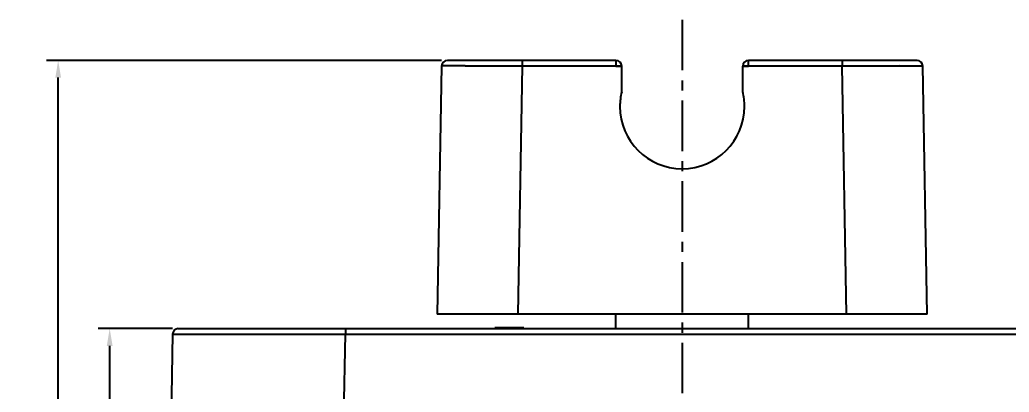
# Model space of a CAD drawing. Extents: x -296600 to -296180, y -233766 to -233172.
# Drawn here: x -296502.5 to -296330.8, y -233551.4 to -233486.9 of the extents above; entities that cross this region are included whole.
import ezdxf

# ---------------------------------------------------------------- set-up
doc = ezdxf.new("R2010")
doc.units = 0
doc.header["$LTSCALE"] = 7
doc.linetypes.add('CENTER', pattern=[2, 1.25, -0.25, 0.25, -0.25])
doc.layers.get('0').update_dxf_attribs({"color": 2, "linetype": 'CONTINUOUS'})
doc.layers.get('Defpoints').update_dxf_attribs({"linetype": 'CONTINUOUS'})
doc.layers.add('CL', color=1, linetype='CENTER')
doc.layers.add('PRT0002SHAPE', color=7, linetype='CONTINUOUS')
doc.styles.add('GHS', font='ROMANS.shx', dxfattribs={"bigfont": 'GHS.shx'})
doc.dimstyles.new('STANDARD$0', dxfattribs={"dimscale": 0, "dimtxt": 3.5, "dimasz": 3, "dimexe": 2, "dimexo": 1, "dimgap": 1, "dimtad": 3, "dimtoh": 1, "dimdec": 4, "dimdsep": 46, "dimtxsty": 'GHS', "dimcen": 2.5, "dimclrd": 2, "dimclre": 2, "dimclrt": 2, "dimadec": 0, "dimazin": 0, "dimtfac": 0.6, "dimtdec": 4, "dimtix": 1, "dimtmove": 2, "dimatfit": 3, "dimfxl": 1, "dimtolj": 1, "dimarcsym": 0})

# ---------------------------------------------------------------- blocks, each defined once
blk = doc.blocks.new('*D9')
at = {"color": 2, "lineweight": -2, "transparency": 16777216}
for p, q in [((-296475.99, -233540.42), (-296488.89, -233540.42)), ((-296486.89, -233627.42), (-296486.89, -233543.42)), ((-296478.54, -233630.42), (-296488.89, -233630.42))]:
    blk.add_line(p, q, dxfattribs=at)
at = {"color": 2, "transparency": 16777216}
for points in [[(-296487.39, -233543.42), (-296486.39, -233543.42), (-296486.89, -233540.42)], [(-296487.39, -233627.42), (-296486.39, -233627.42), (-296486.89, -233630.42)]]:
    blk.add_solid(points, dxfattribs=at)
at = {"layer": 'Defpoints', "color": 0, "transparency": 16777216}
for p in [(-296486.89, -233540.42), (-296474.99, -233540.42), (-296477.54, -233630.42)]:
    blk.add_point(p, dxfattribs=at)
at = {"color": 2, "transparency": 16777216, "insert": (-296489.64, -233585.42), "char_height": 3.5, "attachment_point": 5, "rotation": 90, "style": 'GHS'}
blk.add_mtext('\\A1;90', dxfattribs=at)
blk = doc.blocks.new('*D10')
at = {"color": 2, "lineweight": -2, "transparency": 16777216}
for p, q in [((-296429.29, -233493.92), (-296497.83, -233493.92)), ((-296495.83, -233627.42), (-296495.83, -233496.92)), ((-296478.54, -233630.42), (-296497.83, -233630.42))]:
    blk.add_line(p, q, dxfattribs=at)
at = {"color": 2, "transparency": 16777216}
for points in [[(-296496.33, -233496.92), (-296495.33, -233496.92), (-296495.83, -233493.92)], [(-296496.33, -233627.42), (-296495.33, -233627.42), (-296495.83, -233630.42)]]:
    blk.add_solid(points, dxfattribs=at)
at = {"layer": 'Defpoints', "color": 0, "transparency": 16777216}
for p in [(-296495.83, -233493.92), (-296428.29, -233493.92), (-296477.54, -233630.42)]:
    blk.add_point(p, dxfattribs=at)
at = {"color": 2, "transparency": 16777216, "insert": (-296499.49, -233562.17), "char_height": 3.5, "attachment_point": 5, "rotation": 90, "style": 'GHS'}
blk.add_mtext('\\A1;(136.5)', dxfattribs=at)

msp = doc.modelspace()

# ---------------------------------------------------------------- linework, layer by layer
at = {"layer": 'CL'}
msp.add_line((-296387.53997, -233486.88926), (-296387.53997, -233640.60423), dxfattribs=at)
at = {"layer": 'PRT0002SHAPE', "color": 7, "linetype": 'Continuous'}
for p, q in [((-296399.03997, -233493.91784), (-296428.28918, -233493.9184)), ((-296415.29123, -233493.91784), (-296415.29123, -233494.90039)), ((-296399.03997, -233493.91784), (-296399.03997, -233494.90039)), ((-296376.03997, -233494.90039), (-296376.03997, -233493.91784)), ((-296346.79076, -233493.91788), (-296376.03997, -233493.91784)), ((-296359.78867, -233493.91788), (-296359.78873, -233494.90052)), ((-296429.2891, -233494.90039), (-296430.03997, -233537.91784)), ((-296425.18936, -233494.89317), (-296415.29123, -233494.90039)), ((-296415.29123, -233494.90039), (-296425.18934, -233494.89317)), ((-296415.29123, -233494.90039), (-296416.0421, -233537.91784)), ((-296398.04012, -233494.90039), (-296415.29123, -233494.90039)), ((-296398.03997, -233499.35169), (-296398.03997, -233494.91784)), ((-296377.03997, -233499.35171), (-296377.03997, -233494.91784)), ((-296359.78871, -233494.90039), (-296377.03982, -233494.90039)), ((-296359.78871, -233494.90039), (-296349.8906, -233494.89317)), ((-296349.89058, -233494.89317), (-296359.78871, -233494.90039)), ((-296359.03845, -233537.91784), (-296359.78871, -233494.90039)), ((-296345.03997, -233537.91784), (-296345.79084, -233494.90039)), ((-296399.03997, -233537.91784), (-296430.03995, -233537.91784)), ((-296399.03997, -233540.41784), (-296399.03997, -233537.91784)), ((-296376.03997, -233537.91784), (-296399.03997, -233537.91784)), ((-296376.03997, -233540.41784), (-296376.03997, -233537.91784)), ((-296345.03999, -233537.91784), (-296376.03997, -233537.91784)), ((-296475.98617, -233541.40039), (-296477.53997, -233630.41784)), ((-296475.98617, -233541.40039), (-296466.08643, -233541.3932)), ((-296475.98617, -233541.40039), (-296475.95002, -233541.39958)), ((-296475.95002, -233541.39958), (-296475.66146, -233541.39802)), ((-296474.98628, -233540.41784), (-296300.09365, -233540.41784)), ((-296469.1777, -233541.39329), (-296445.99073, -233541.40039)), ((-296453.7263, -233541.39647), (-296329.08921, -233541.40039)), ((-296447.54454, -233630.41784), (-296445.99073, -233541.40039)), ((-296445.99073, -233540.41784), (-296445.99073, -233541.40039)), ((-296420.03997, -233540.41784), (-296420.03997, -233540.31784)), ((-296415.03997, -233540.31784), (-296420.03997, -233540.31784)), ((-296415.03997, -233540.41784), (-296415.03997, -233540.31784))]:
    msp.add_line(p, q, dxfattribs=at)
for points in [[(-296398.03997, -233495.32265), (-296398.04, -233495.32183), (-296398.0401, -233495.32111), (-296398.04026, -233495.3205), (-296398.04049, -233495.31999), (-296398.04078, -233495.31958), (-296398.04114, -233495.31928)], [(-296377.0388, -233495.31927), (-296377.03916, -233495.31958), (-296377.03945, -233495.32), (-296377.03967, -233495.32051), (-296377.03983, -233495.32113), (-296377.03992, -233495.32185), (-296377.03995, -233495.32267)]]:
    msp.add_lwpolyline(points, dxfattribs=at)
for centre, radius, start, end in [((-296428.28925, -233494.91784), 1, 89.9999553, 178.9999994), ((-296428.28216, -233494.91712), 0.99974, 90.4066234, 179.0485005), ((-296399.03997, -233494.91784), 1, 0, 90), ((-296376.03997, -233494.91784), 1, 90, 180), ((-296346.79781, -233494.91757), 0.99972, 0.9775093, 89.5917263), ((-296387.55595, -233501.90587), 10.79048, 166.3118113, 180.0635635), ((-296387.53551, -233501.90627), 10.80194, 359.9442044, 13.6795282), ((-296387.53972, -233501.90676), 10.80675, 180.0587579, 269.9968435), ((-296387.54013, -233501.90688), 10.80661, 269.9989725, 359.947456), ((-296474.98632, -233541.41784), 1, 89.9999868, 178.9999998)]:
    msp.add_arc(centre, radius, start, end, dxfattribs=at)
for points, knots in [([(-296425.18934, -233494.89317), (-296425.37881, -233494.89317), (-296425.74773, -233494.89319), (-296426.28432, -233494.89332), (-296426.78574, -233494.89354), (-296427.24746, -233494.89384), (-296427.666, -233494.89423), (-296428.03891, -233494.89471), (-296428.3646, -233494.89528), (-296428.64183, -233494.8959), (-296428.86951, -233494.89668), (-296429.04667, -233494.8973), (-296429.17272, -233494.89846), (-296429.24785, -233494.89865), (-296429.28093, -233494.89996), (-296429.2891, -233494.90039)], [0, 0, 0, 0, 0.138642395, 0.269956529, 0.392643402, 0.505554417, 0.607821371, 0.698903707, 0.778430198, 0.846144469, 0.901763619, 0.945034864, 0.975779154, 0.994012514, 1, 1, 1, 1]), ([(-296399.03997, -233494.90039), (-296398.9658, -233494.90039), (-296398.82105, -233494.90059), (-296398.6137, -233494.90216), (-296398.42579, -233494.90309), (-296398.27423, -233494.90865), (-296398.14701, -233494.90446), (-296398.09267, -233494.92074), (-296398.03997, -233494.90939), (-296398.03997, -233494.91784)], [0, 0, 0, 0, 0.222415198, 0.433681209, 0.623208365, 0.781498753, 0.900625329, 0.974641024, 1, 1, 1, 1]), ([(-296377.03997, -233494.91784), (-296377.03997, -233494.90939), (-296376.98728, -233494.92074), (-296376.93294, -233494.90446), (-296376.80571, -233494.90865), (-296376.65415, -233494.90309), (-296376.46625, -233494.90216), (-296376.25889, -233494.90059), (-296376.11414, -233494.90039), (-296376.03997, -233494.90039)], [0, 0, 0, 0, 0.025358982, 0.099374704, 0.218501325, 0.376791779, 0.566319011, 0.777585101, 1, 1, 1, 1]), ([(-296349.8906, -233494.89317), (-296349.70113, -233494.89317), (-296349.33221, -233494.89319), (-296348.79563, -233494.89332), (-296348.29421, -233494.89354), (-296347.83248, -233494.89384), (-296347.41395, -233494.89423), (-296347.04103, -233494.89471), (-296346.71534, -233494.89528), (-296346.43812, -233494.8959), (-296346.21044, -233494.89668), (-296346.03327, -233494.8973), (-296345.90722, -233494.89846), (-296345.83209, -233494.89865), (-296345.79902, -233494.89996), (-296345.79084, -233494.90039)], [0, 0, 0, 0, 0.138642284, 0.269956435, 0.392643323, 0.505554353, 0.607821321, 0.698903668, 0.778430169, 0.846144449, 0.901763606, 0.945034857, 0.975779151, 0.994012513, 1, 1, 1, 1])]:
    msp.add_open_spline(points, degree=3, knots=knots, dxfattribs=at)

# ---------------------------------------------------------------- dimensions: what is measured, and where the dimension line sits
dim = msp.add_linear_dim(base=(-296495.82732, -233493.9174), p1=(-296477.53993, -233630.41784), p2=(-296428.28925, -233493.9174), angle=90, text='(<>)', dimstyle='STANDARD$0', override={"dimscale": 1, "dimtoh": 0, "dimdec": 1, "dimcen": 3, "dimadec": 4, "dimazin": 2, "dimtmove": 1, "dimatfit": 2, "dimfxl": 3, "dimarcsym": 2})
dim.commit()
dim.dimension.update_dxf_attribs({"geometry": '*D10', "text_midpoint": (-296499.49399, -233562.16762)})
dim = msp.add_linear_dim(base=(-296486.88969, -233540.41784), p1=(-296477.53997, -233630.41784), p2=(-296474.98628, -233540.41784), angle=90, dimstyle='STANDARD$0', override={"dimscale": 1, "dimtoh": 0, "dimcen": 3, "dimadec": 4, "dimazin": 2, "dimtmove": 1, "dimatfit": 2, "dimfxl": 3, "dimarcsym": 2})
dim.commit()
dim.dimension.update_dxf_attribs({"geometry": '*D9', "text_midpoint": (-296489.63969, -233585.41784)})

doc.saveas('drawing.dxf')
